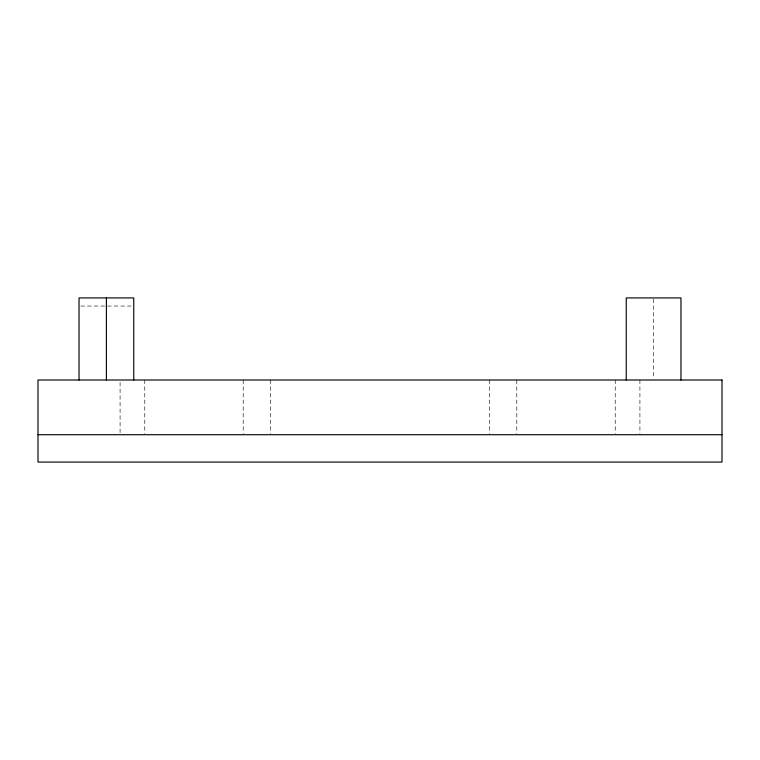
<?xml version="1.0" encoding="UTF-8"?>
<svg xmlns="http://www.w3.org/2000/svg" width="760" height="760" viewBox="0 0 760 760"><rect width="100%" height="100%" fill="white"/><g stroke="black" fill="none" stroke-linecap="round" stroke-linejoin="round"><path stroke-width="0.57" stroke-dasharray="3.8 2.85" d="M80.883 306.042L131.917 306.042M653.6 299.088L653.6 378.831M639.92 380L639.92 433.551M615.23 380L615.23 433.551M516.8 380L516.8 433.551M489.44 380L489.44 433.551M270.56 380L270.56 433.551M243.2 380L243.2 433.551M144.77 380L144.77 433.551M120.08 382.327L120.08 433.551"/><path stroke-width="1.14" d="M38 434.72L722 434.72M680.96 380L680.96 297.92L626.24 297.92L626.24 380M133.76 380L133.76 297.92L79.04 297.92L79.04 380M106.4 297.92L106.4 380M722 380L38 380L38 462.08L722 462.08L722 380"/></g></svg>
